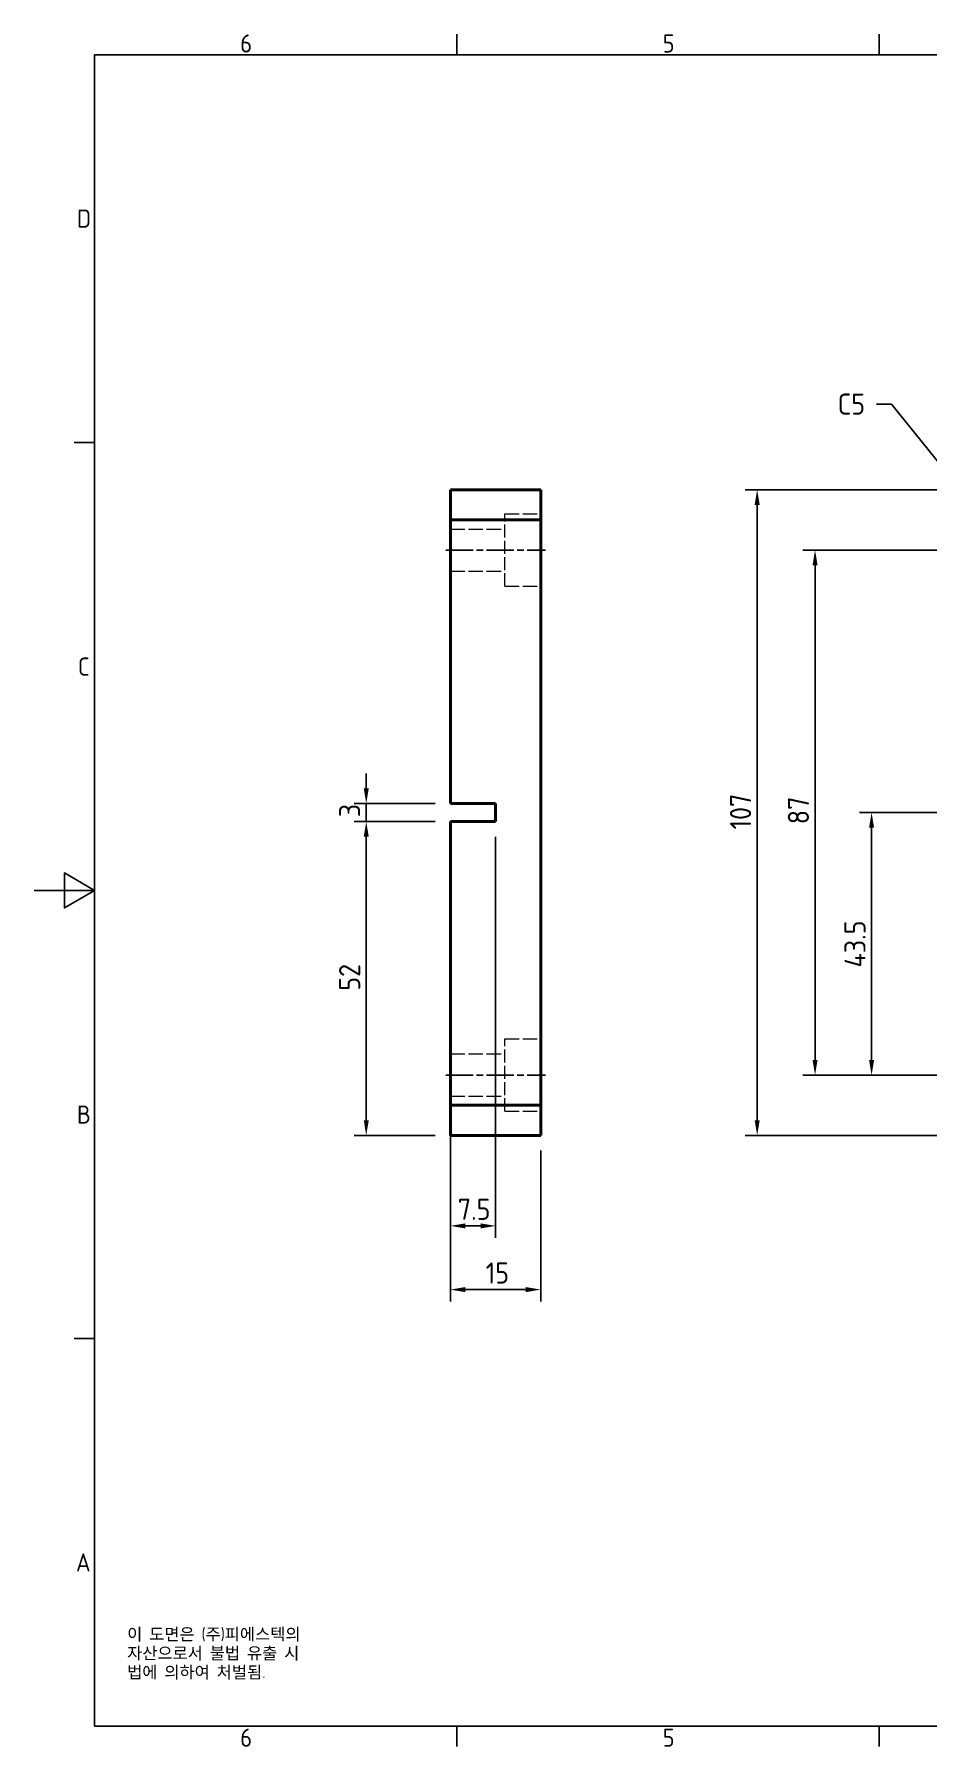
# Model space of a CAD drawing. Header units: millimetres. Extents: x 0 to 2375, y 0 to 3360.
# Drawn here: x 1065 to 1213.1, y 1514 to 1797.8 of the extents above; entities that cross this region are included whole.
import ezdxf

# ---------------------------------------------------------------- set-up
doc = ezdxf.new("R2010")
doc.units = ezdxf.units.MM
doc.linetypes.add('DPJE4347$0$CHAIN', pattern=[0.3543, 0.2362, -0.0295, 0.0591, -0.0295])
doc.linetypes.add('DPJE4347$0$DASHED', pattern=[0.2067, 0.1654, -0.0413])
for name, color, linetype, lineweight in [('DPJE4347$0$가려진 것(ISO)', 2, 'DPJE4347$0$DASHED', 18), ('DPJE4347$0$가시적인 것(ISO)', 3, 'Continuous', 40), ('DPJE4347$0$경계(ISO)', 7, 'Continuous', 25), ('DPJE4347$0$기호(ISO)', 5, 'Continuous', 25), ('DPJE4347$0$중심선(ISO)', 1, 'Continuous', 25), ('DPJE4347$0$치수(ISO)', 2, 'Continuous', 25)]:
    doc.layers.add(name, color=color, linetype=linetype, lineweight=lineweight)
doc.styles.add('DPJE4347$0$문자 텍스트_PSTEK_POSCO', font='isocp.shx')
doc.styles.add('DPJE4347$0$치수 텍스트_PSTEK_POSCO', font='isocp.shx')
doc.dimstyles.new('DPJE4347$0$치수_PSTEK_POSCO', dxfattribs={"dimtxt": 3.5, "dimasz": 2.5, "dimexe": 2, "dimexo": 2.5, "dimgap": 1, "dimtad": 1, "dimrnd": 1e-08, "dimdsep": 46, "dimtxsty": 'DPJE4347$0$치수 텍스트_PSTEK_POSCO', "dimcen": 0.09, "dimdle": 10, "dimclrd": 7, "dimclre": 7, "dimclrt": 2, "dimadec": 1, "dimazin": 2, "dimtfac": 1, "dimtmove": 0, "dimatfit": 3, "dimfxl": 0, "dimtolj": 1, "dimlwd": -1, "dimlwe": -1, "dimarcsym": 0})
doc.dimstyles.new('DPJE4347$0$치수_PSTEK_POSCO$7', dxfattribs={"dimtxt": 3.5, "dimasz": 2.5, "dimexe": 2, "dimexo": 2.5, "dimgap": 1, "dimtad": 1, "dimrnd": 1e-08, "dimdsep": 46, "dimtxsty": 'DPJE4347$0$치수 텍스트_PSTEK_POSCO', "dimcen": 0.09, "dimdle": 10, "dimclrd": 7, "dimclre": 7, "dimclrt": 2, "dimadec": 1, "dimazin": 2, "dimtfac": 1, "dimtmove": 0, "dimatfit": 3, "dimfxl": 0, "dimtolj": 1, "dimlwd": -1, "dimlwe": -1, "dimarcsym": 0})

# ---------------------------------------------------------------- blocks, each defined once
blk = doc.blocks.new('DPJE4347$0$경계 Default Border')
at = {"layer": 'DPJE4347$0$경계(ISO)'}
for p, q in [((70, 287), (70, 290.4)), ((140, 287), (140, 290.4)), ((10, 222.75), (6.6, 222.75)), ((10, 74.25), (6.6, 74.25)), ((70, 10), (70, 6.6)), ((140, 10), (140, 6.6))]:
    blk.add_line(p, q, dxfattribs=at)
at = {"layer": 'DPJE4347$0$경계(ISO)', "flags": 128}
for points in [[(10, 10), (10, 287), (410, 287), (410, 10), (10, 10)], [(0, 148.5), (10, 148.5), (5, 151.39), (5, 145.61), (10, 148.5)]]:
    blk.add_lwpolyline(points, dxfattribs=at)
at = {"layer": 'DPJE4347$0$경계(ISO)', "color": 2, "char_height": 3, "attachment_point": 7, "style": 'DPJE4347$0$문자 텍스트_PSTEK_POSCO'}
for s, insert in [('6', (34.14, 287.37)), ('5', (104.14, 287.37)), ('D', (7.08, 258.35)), ('C', (7.24, 184.1)), ('B', (7.08, 109.85)), ('A', (6.91, 35.62)), ('6', (34.14, 6.57)), ('5', (104.14, 6.57))]:
    blk.add_mtext(s, dxfattribs=dict(at, insert=insert))
blk = doc.blocks.new('*D183')
at = {"layer": 'Defpoints', "color": 0}
for p in [(138.75, 161.4), (152.26, 161.4), (155.01, 117.9)]:
    blk.add_point(p, dxfattribs=at)
at = {"layer": 'DPJE4347$0$치수(ISO)', "color": 7}
for p, q in [((149.76, 161.4), (136.75, 161.4)), ((138.75, 120.4), (138.75, 158.9)), ((152.51, 117.9), (136.75, 117.9))]:
    blk.add_line(p, q, dxfattribs=at)
for points in [[(138.33, 158.9), (139.17, 158.9), (138.75, 161.4)], [(138.33, 120.4), (139.17, 120.4), (138.75, 117.9)]]:
    blk.add_solid(points, dxfattribs=at)
at = {"layer": 'DPJE4347$0$치수(ISO)', "color": 2, "insert": (136, 135.73), "char_height": 3.5, "attachment_point": 4, "rotation": 90, "style": 'DPJE4347$0$치수 텍스트_PSTEK_POSCO'}
blk.add_mtext('\\A1;43.5', dxfattribs=at)
blk = doc.blocks.new('*D184')
at = {"layer": 'Defpoints', "color": 0}
for p in [(129.38, 204.9), (155.01, 204.9), (155.01, 117.9)]:
    blk.add_point(p, dxfattribs=at)
at = {"layer": 'DPJE4347$0$치수(ISO)', "color": 7}
for p, q in [((152.51, 204.9), (127.38, 204.9)), ((129.38, 120.4), (129.38, 202.4)), ((152.51, 117.9), (127.38, 117.9))]:
    blk.add_line(p, q, dxfattribs=at)
for points in [[(128.97, 202.4), (129.8, 202.4), (129.38, 204.9)], [(128.97, 120.4), (129.8, 120.4), (129.38, 117.9)]]:
    blk.add_solid(points, dxfattribs=at)
at = {"layer": 'DPJE4347$0$치수(ISO)', "color": 2, "insert": (126.63, 159.47), "char_height": 3.5, "attachment_point": 4, "rotation": 90, "style": 'DPJE4347$0$치수 텍스트_PSTEK_POSCO'}
blk.add_mtext('\\A1;87', dxfattribs=at)
blk = doc.blocks.new('*D185')
at = {"layer": 'Defpoints', "color": 0}
for p in [(119.79, 214.9), (158.01, 214.9), (158.01, 107.9)]:
    blk.add_point(p, dxfattribs=at)
at = {"layer": 'DPJE4347$0$치수(ISO)', "color": 7}
for p, q in [((155.51, 214.9), (117.79, 214.9)), ((119.79, 110.4), (119.79, 212.4)), ((155.51, 107.9), (117.79, 107.9))]:
    blk.add_line(p, q, dxfattribs=at)
for points in [[(119.37, 212.4), (120.21, 212.4), (119.79, 214.9)], [(119.37, 110.4), (120.21, 110.4), (119.79, 107.9)]]:
    blk.add_solid(points, dxfattribs=at)
at = {"layer": 'DPJE4347$0$치수(ISO)', "color": 2, "insert": (117.04, 158.6), "char_height": 3.5, "attachment_point": 4, "rotation": 90, "style": 'DPJE4347$0$치수 텍스트_PSTEK_POSCO'}
blk.add_mtext('\\A1;107', dxfattribs=at)
blk = doc.blocks.new('*D186')
at = {"layer": 'Defpoints', "color": 0}
for p in [(68.95, 107.9), (83.95, 107.9), (83.95, 82.34)]:
    blk.add_point(p, dxfattribs=at)
at = {"layer": 'DPJE4347$0$치수(ISO)', "color": 7}
for p, q in [((68.95, 105.4), (68.95, 80.34)), ((83.95, 105.4), (83.95, 80.34)), ((71.45, 82.34), (81.45, 82.34))]:
    blk.add_line(p, q, dxfattribs=at)
for points in [[(71.45, 82.76), (71.45, 81.92), (68.95, 82.34)], [(81.45, 82.76), (81.45, 81.92), (83.95, 82.34)]]:
    blk.add_solid(points, dxfattribs=at)
at = {"layer": 'DPJE4347$0$치수(ISO)', "color": 2, "insert": (74.81, 85.09), "char_height": 3.5, "attachment_point": 4, "style": 'DPJE4347$0$치수 텍스트_PSTEK_POSCO'}
blk.add_mtext('\\A1;15', dxfattribs=at)
blk = doc.blocks.new('*D187')
at = {"layer": 'Defpoints', "color": 0}
for p in [(76.45, 159.9), (68.95, 112.9), (68.95, 92.9)]:
    blk.add_point(p, dxfattribs=at)
at = {"layer": 'DPJE4347$0$치수(ISO)', "color": 7}
for p, q in [((76.45, 157.4), (76.45, 90.9)), ((68.95, 110.4), (68.95, 90.9)), ((73.95, 92.9), (71.45, 92.9))]:
    blk.add_line(p, q, dxfattribs=at)
for points in [[(71.45, 93.32), (71.45, 92.48), (68.95, 92.9)], [(73.95, 93.32), (73.95, 92.48), (76.45, 92.9)]]:
    blk.add_solid(points, dxfattribs=at)
at = {"layer": 'DPJE4347$0$치수(ISO)', "color": 2, "insert": (70.18, 95.65), "char_height": 3.5, "attachment_point": 4, "style": 'DPJE4347$0$치수 텍스트_PSTEK_POSCO'}
blk.add_mtext('\\A1;7.5', dxfattribs=at)
blk = doc.blocks.new('*D188')
at = {"layer": 'Defpoints', "color": 0}
for p in [(55.01, 159.9), (68.95, 159.9), (68.95, 107.9)]:
    blk.add_point(p, dxfattribs=at)
at = {"layer": 'DPJE4347$0$치수(ISO)', "color": 7}
for p, q in [((66.45, 159.9), (53.01, 159.9)), ((55.01, 110.4), (55.01, 157.4)), ((66.45, 107.9), (53.01, 107.9))]:
    blk.add_line(p, q, dxfattribs=at)
for points in [[(54.6, 157.4), (55.43, 157.4), (55.01, 159.9)], [(54.6, 110.4), (55.43, 110.4), (55.01, 107.9)]]:
    blk.add_solid(points, dxfattribs=at)
at = {"layer": 'DPJE4347$0$치수(ISO)', "color": 2, "insert": (52.26, 131.87), "char_height": 3.5, "attachment_point": 4, "rotation": 90, "style": 'DPJE4347$0$치수 텍스트_PSTEK_POSCO'}
blk.add_mtext('\\A1;52', dxfattribs=at)
blk = doc.blocks.new('*D189')
at = {"layer": 'Defpoints', "color": 0}
for p in [(55.01, 162.9), (68.95, 162.9), (68.95, 159.9)]:
    blk.add_point(p, dxfattribs=at)
at = {"layer": 'DPJE4347$0$치수(ISO)', "color": 7}
for p, q in [((55.01, 165.4), (55.01, 167.9)), ((66.45, 162.9), (53.01, 162.9)), ((55.01, 159.9), (55.01, 162.9)), ((66.45, 159.9), (53.01, 159.9)), ((55.01, 157.4), (55.01, 154.9))]:
    blk.add_line(p, q, dxfattribs=at)
for points in [[(54.6, 165.4), (55.43, 165.4), (55.01, 162.9)], [(54.6, 157.4), (55.43, 157.4), (55.01, 159.9)]]:
    blk.add_solid(points, dxfattribs=at)
at = {"layer": 'DPJE4347$0$치수(ISO)', "color": 2, "insert": (52.26, 160.63), "char_height": 3.5, "attachment_point": 4, "rotation": 90, "style": 'DPJE4347$0$치수 텍스트_PSTEK_POSCO'}
blk.add_mtext('\\A1;3', dxfattribs=at)
blk = doc.blocks.new('DPJE4347')
at = {"layer": 'DPJE4347$0$가려진 것(ISO)', "ltscale": 13.027546}
for p, q in [((77.954, 198.898), (77.954, 210.898)), ((77.954, 111.898), (77.954, 123.898))]:
    blk.add_line(p, q, dxfattribs=at)
at = {"layer": 'DPJE4347$0$가려진 것(ISO)', "ltscale": 14.513788}
for p, q in [((77.954, 210.898), (83.954, 210.898)), ((68.954, 208.398), (77.954, 208.398)), ((68.954, 201.398), (77.954, 201.398)), ((77.954, 198.898), (83.954, 198.898)), ((77.954, 123.898), (83.954, 123.898)), ((68.954, 121.398), (77.954, 121.398)), ((68.954, 114.398), (77.954, 114.398)), ((77.954, 111.898), (83.954, 111.898))]:
    blk.add_line(p, q, dxfattribs=at)
at = {"layer": 'DPJE4347$0$가시적인 것(ISO)'}
for p, q in [((68.954, 214.898), (68.954, 209.898)), ((83.954, 214.898), (68.954, 214.898)), ((83.954, 209.898), (83.954, 214.898)), ((68.954, 162.898), (68.954, 209.898)), ((68.954, 209.898), (83.954, 209.898)), ((83.954, 209.898), (83.954, 112.898)), ((68.954, 162.898), (76.454, 162.898)), ((76.454, 162.898), (76.454, 159.898)), ((76.454, 159.898), (68.954, 159.898)), ((68.954, 112.898), (68.954, 159.898)), ((68.954, 112.898), (68.954, 107.898)), ((83.954, 112.898), (68.954, 112.898)), ((83.954, 107.898), (83.954, 112.898)), ((68.954, 107.898), (83.954, 107.898))]:
    blk.add_line(p, q, dxfattribs=at)
at = {"layer": 'DPJE4347$0$중심선(ISO)', "linetype": 'DPJE4347$0$CHAIN', "ltscale": 19.051651}
for p, q in [((68.204, 204.898), (84.704, 204.898)), ((68.204, 117.898), (84.704, 117.898))]:
    blk.add_line(p, q, dxfattribs=at)
blk.add_blockref('DPJE4347$0$경계 Default Border', (0, 0))
at = {"layer": 'DPJE4347$0$기호(ISO)', "color": 2, "insert": (133.124, 229.102), "char_height": 3.5, "width": 5.44815, "attachment_point": 4, "style": 'DPJE4347$0$치수 텍스트_PSTEK_POSCO'}
blk.add_mtext('{\\fISOCP|b0|i0;\\H3.5000;C5}', dxfattribs=at)
at = {"layer": 'DPJE4347$0$기호(ISO)', "color": 7, "insert": (15.395, 26.228), "char_height": 2, "width": 51.24014, "attachment_point": 1, "line_spacing_factor": 0.944221, "style": 'DPJE4347$0$문자 텍스트_PSTEK_POSCO'}
blk.add_mtext('{이 도면은 (주)피에스텍의\\P자산으로서 불법 유출 시 \\P법에 의하여 처벌됨.}', dxfattribs=at)
at = {"layer": 'DPJE4347$0$치수(ISO)', "color": 7}
for base, p1, p2, angle, override, picture, middle in [((119.79, 214.898), (158.005, 107.898), (158.005, 214.898), 270, {"dimdec": 2, "dimtp": 0, "dimtm": 0, "dimtdec": 2, "dimtofl": 0, "dimatfit": 1}, '*D185', (119.79, 161.398)), ((129.382, 204.898), (155.005, 117.898), (155.005, 204.898), 90, {"dimdec": 2, "dimtp": 0, "dimtm": 0, "dimtdec": 2, "dimtofl": 0, "dimatfit": 1}, '*D184', (129.382, 161.398)), ((55.015, 162.898), (68.954, 159.898), (68.954, 162.898), 90, {"dimdec": 2, "dimtp": 0, "dimtm": 0, "dimtdec": 2, "dimtofl": 1, "dimatfit": 1}, '*D189', (55.015, 161.398)), ((55.015, 159.898), (68.954, 107.898), (68.954, 159.898), 90, {"dimdec": 2, "dimtp": 0, "dimtm": 0, "dimtdec": 2, "dimtofl": 0, "dimatfit": 1}, '*D188', (55.015, 133.898)), ((138.751, 161.398), (155.005, 117.898), (152.255, 161.398), 90, {"dimdec": 2, "dimtp": 0, "dimtm": 0, "dimtdec": 2, "dimtofl": 0, "dimatfit": 1}, '*D183', (138.751, 139.648)), ((83.954, 82.34), (68.954, 107.898), (83.954, 107.898), 180, {"dimdec": 2, "dimtp": 0, "dimtm": 0, "dimtdec": 2, "dimtofl": 0, "dimatfit": 1}, '*D186', (76.454, 82.34))]:
    dim = blk.add_linear_dim(base=base, p1=p1, p2=p2, angle=angle, dimstyle='DPJE4347$0$치수_PSTEK_POSCO', override=override, dxfattribs=at)
    dim.commit()
    dim.dimension.update_dxf_attribs({"geometry": picture, "text_midpoint": middle, "dimtype": 128})
dim = blk.add_linear_dim(base=(68.954, 92.898), p1=(76.454, 159.898), p2=(68.954, 112.898), dimstyle='DPJE4347$0$치수_PSTEK_POSCO', override={"dimdec": 2, "dimtp": 0, "dimtm": 0, "dimtdec": 2, "dimtofl": 0, "dimatfit": 1}, dxfattribs=at)
dim.commit()
dim.dimension.update_dxf_attribs({"geometry": '*D187', "text_midpoint": (72.704, 92.898), "dimtype": 128})
at = {"layer": 'DPJE4347$0$기호(ISO)', "color": 7, "annotation_type": 0, "has_hookline": 1, "hookline_direction": 1, "text_width": 4.357}
blk.add_leader([(155.505, 212.398), (142.072, 229.102), (139.572, 229.102)], dimstyle='DPJE4347$0$치수_PSTEK_POSCO$7', override={"dimtad": 0}, dxfattribs=at)

msp = doc.modelspace()

# ---------------------------------------------------------------- block references
msp.add_blockref('DPJE4347', (1065, 1507.44))

doc.saveas('drawing.dxf')
